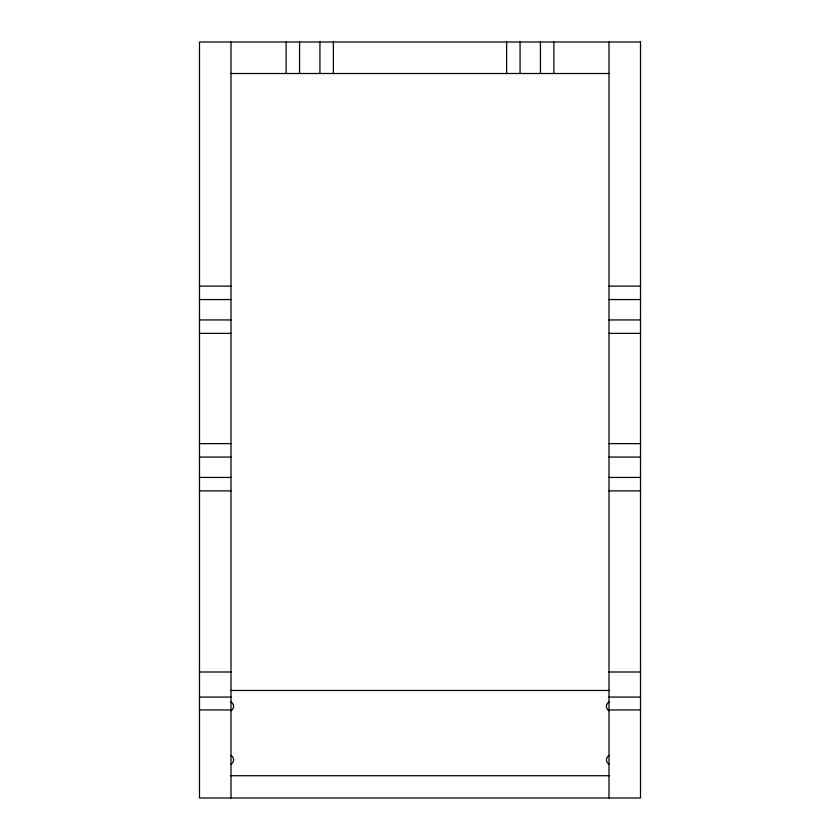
<?xml version="1.0" encoding="UTF-8"?>
<svg xmlns="http://www.w3.org/2000/svg" width="840" height="840" viewBox="0 0 840 840"><rect width="100%" height="100%" fill="white"/><g stroke="black" fill="none" stroke-linecap="round" stroke-linejoin="round"><path stroke-width="1.26" d="M231 73.5L609 73.5M199.5 286.125L231 286.125M609 286.125L640.5 286.125M199.5 299.565L231 299.565M609 299.565L640.5 299.565M199.5 319.935L231 319.935M609 319.935L640.5 319.935M199.5 333.375L231 333.375M609 333.375L640.5 333.375M199.5 443.625L231 443.625M609 443.625L640.5 443.625M199.5 457.065L231 457.065M609 457.065L640.5 457.065M199.5 477.435L231 477.435M609 477.435L640.5 477.435M199.5 490.875L231 490.875M609 490.875L640.5 490.875M199.5 672L231 672M609 672L640.5 672M231 690.449L609 690.449M199.5 697.064L231 697.064M609 697.064L640.5 697.064M199.5 709.937L231 709.937M609 709.937L640.5 709.937M231 775.73L609 775.73M609 42L609 798M553.875 42L553.875 73.5M540.435 42L540.435 73.5M520.065 42L520.065 73.5M506.625 42L506.625 73.5M333.375 42L333.375 73.5M319.935 42L319.935 73.5M299.565 42L299.565 73.5M286.125 42L286.125 73.5M231 42L231 798M231 755.36A8.915 6.3 0 0 1 231 764.274M231 701.904A8.915 6.3 0 0 1 231 710.819M609 710.819A8.915 6.3 0 0 1 609 701.904M609 764.264A8.904 6.3 0 0 1 609 755.36M640.5 42L199.5 42L199.5 798L640.5 798L640.5 42"/></g></svg>
